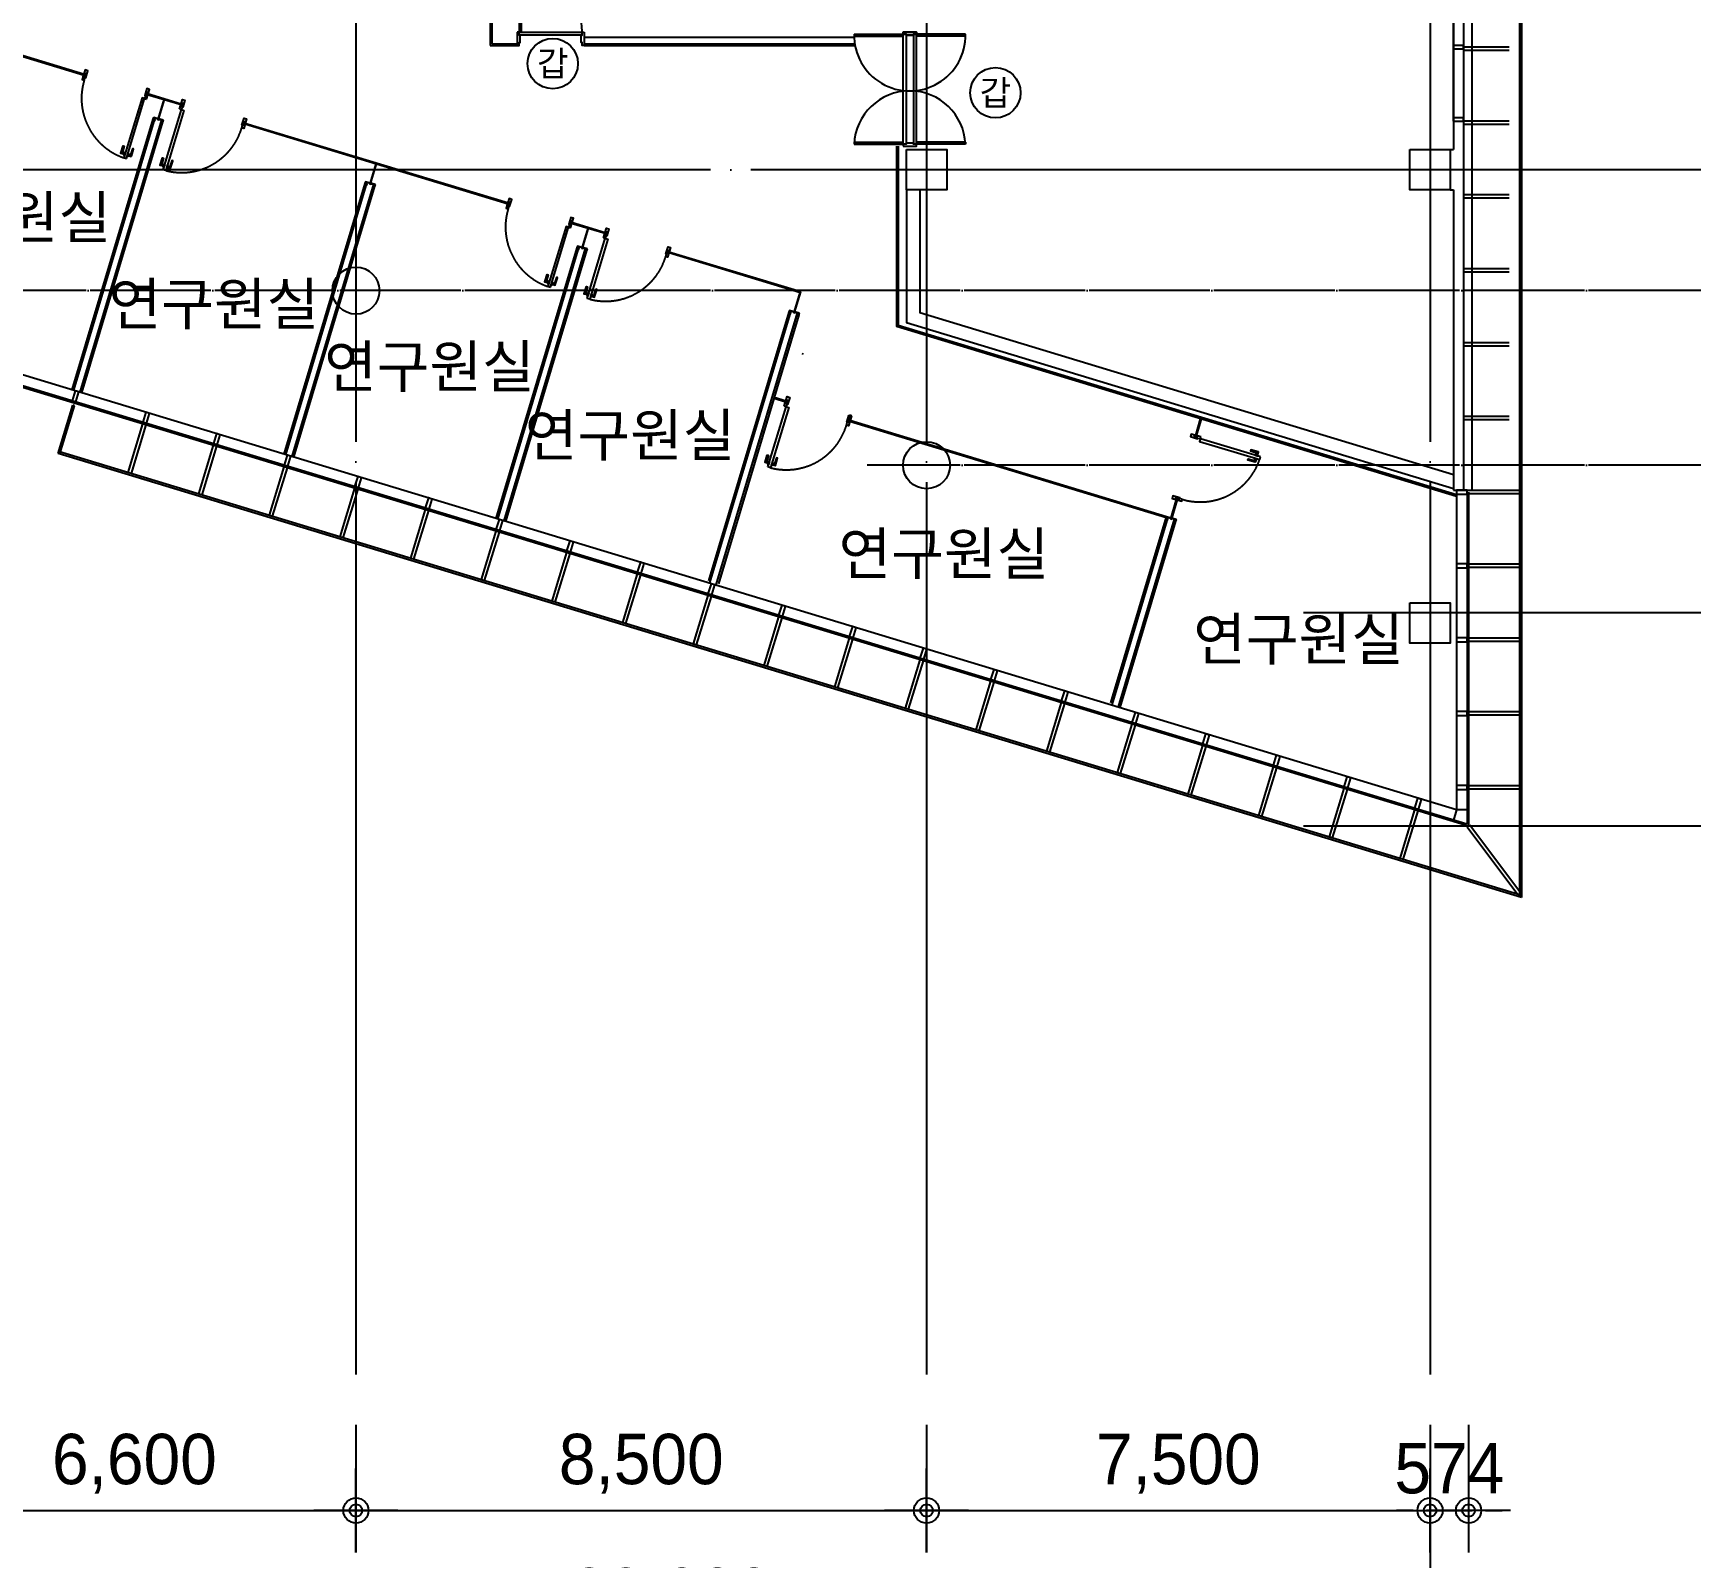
# Model space of a CAD drawing. Header units: metres. Extents: x 630750 to 860239, y 578133 to 726633.
# Drawn here: x 749696 to 774389, y 597237 to 619945 of the extents above; entities that cross this region are included whole.
import ezdxf
from ezdxf.enums import TextEntityAlignment as Align

# ---------------------------------------------------------------- set-up
doc = ezdxf.new("R2010")
doc.units = ezdxf.units.M
doc.header["$LTSCALE"] = 300
for name, pattern in [('CEN', [62, 60, -1, 0, -1]), ('DASHDOT', [25.4, 12.7, -6.35, 0, -6.35]), ('HID1', [0.375, 0.25, -0.125]), ('업무시설_xr-base$0$CONTINOUS', [0])]:
    doc.linetypes.add(name, pattern=pattern)
doc.layers.get('Defpoints').update_dxf_attribs({"color": 8})
for name, color, linetype in [('A-AL', 6, 'Continuous'), ('A-CEN-1', 1, 'Continuous'), ('A-CON', 2, 'Continuous'), ('A-DIM', 7, 'Continuous'), ('A-DOR', 4, 'Continuous'), ('A-ELE-9', 9, 'Continuous'), ('A-ELE9', 9, 'Continuous'), ('A-TXT', 3, 'Continuous'), ('A-WAL-BLK', 3, 'Continuous'), ('A-WAL-DW', 7, 'Continuous'), ('A-WIN-GLASS', 4, 'Continuous'), ('DIM', 7, 'Continuous'), ('DOR', 4, 'Continuous'), ('INT', 117, 'Continuous'), ('KUK-DOOR', 4, 'Continuous'), ('KUK-DOOR-FRAME', 4, 'Continuous'), ('KUK-WALL-DRYWALL', 4, 'Continuous'), ('KUK-WALL-FIN 1', 30, 'Continuous'), ('KUK-WINDOW', 4, 'Continuous'), ('블럭', 7, 'Continuous'), ('외장그레이팅', 4, 'Continuous'), ('프레임', 5, 'Continuous')]:
    doc.layers.add(name, color=color, linetype=linetype)
doc.styles.add('TEXT', font='')
doc.styles.add('TEXT(돋음)', font='')
doc.styles.add('돋움', font='')
doc.styles.get('TEXT').set_extended_font_data('DotumChe')
doc.styles.get('TEXT(돋음)').set_extended_font_data('Dotum')
doc.styles.get('돋움').set_extended_font_data('Dotum')
doc.dimstyles.new('DIM250', dxfattribs={"dimscale": 250, "dimtxt": 3, "dimasz": 1, "dimexe": 2, "dimexo": 3, "dimgap": 1, "dimtad": 1, "dimdec": 0, "dimzin": 0, "dimdsep": 46, "dimlunit": 6, "dimtxsty": 'TEXT(돋음)', "dimblk": 'Z_DOT', "dimcen": 2.5, "dimdle": 2, "dimclrd": 256, "dimclre": 256, "dimclrt": 3, "dimadec": 0, "dimazin": 0, "dimtfac": 1, "dimtdec": 0, "dimtix": 1, "dimtmove": 2, "dimatfit": 3, "dimldrblk": 'Z_DOT', "dimfxl": 1, "dimtolj": 1, "dimtzin": 0, "dimarcsym": 0})

# ---------------------------------------------------------------- blocks, each defined once
blk = doc.blocks.new('dor-1000x200conc')
at = {"layer": 'A-DOR'}
for p, q in [((30, 1140), (30, 200)), ((60, 1140), (30, 1140)), ((60, 1140), (60, 200)), ((30, 200), (60, 200))]:
    blk.add_line(p, q, dxfattribs=at)
for points in [[(0, 200), (0, 0), (30, 0), (30, 45), (45, 45), (45, 155), (30, 155), (30, 200)], [(1000, 200), (1000, 0), (970, 0), (970, 45), (955, 45), (955, 155), (970, 155), (970, 200)]]:
    blk.add_lwpolyline(points, close=True, dxfattribs=at)
blk.add_arc((30, 200), 940, 0, 88.1729, dxfattribs=at)
at = {"layer": 'DOR', "color": 9}
for points in [[(30, 200), (970, 200)], [(955, 155), (45, 155)]]:
    blk.add_lwpolyline(points, dxfattribs=at)
blk = doc.blocks.new('Z_DOT')
at = {"layer": 'DIM', "color": 7}
for p, q in [((0, -2.5), (0, 2.5)), ((-2.5, 0), (2.5, 0))]:
    blk.add_line(p, q, dxfattribs=at)
for radius in [0.75, 0.375]:
    blk.add_circle((0, 0), radius, dxfattribs=at)
blk = doc.blocks.new('*D44')
at = {"layer": 'A-DIM', "lineweight": -2, "transparency": 16777216}
for p, q in [((770504, 599220), (770504, 597442)), ((771078, 599220), (771078, 597442)), ((770254, 597942), (770004, 597942)), ((770504, 597942), (771078, 597942)), ((771328, 597942), (771578, 597942))]:
    blk.add_line(p, q, dxfattribs=at)
at = {"layer": 'Defpoints', "color": 0, "transparency": 16777216}
for p in [(770504, 599970), (771078, 599970), (771078, 597942)]:
    blk.add_point(p, dxfattribs=at)
at = {"layer": 'A-DIM', "lineweight": -2, "transparency": 16777216, "xscale": 250, "yscale": 250, "zscale": 250}
blk.add_blockref('Z_DOT', (770504, 597942), dxfattribs=at)
at = {"layer": 'A-DIM', "lineweight": -2, "transparency": 16777216, "xscale": 250, "yscale": 250, "zscale": 250, "rotation": 180}
blk.add_blockref('Z_DOT', (771078, 597942), dxfattribs=at)
at = {"layer": 'A-DIM', "color": 3, "transparency": 16777216, "insert": (770791, 598567), "char_height": 750, "attachment_point": 5, "style": 'TEXT(돋음)'}
blk.add_mtext('\\A1;574', dxfattribs=at)
blk = doc.blocks.new('*D45')
at = {"layer": 'A-DIM', "lineweight": -2, "transparency": 16777216}
for p, q in [((747904, 599220), (747904, 597442)), ((754504, 599220), (754504, 597442)), ((748154, 597942), (754254, 597942))]:
    blk.add_line(p, q, dxfattribs=at)
at = {"layer": 'Defpoints', "color": 0, "transparency": 16777216}
for p in [(747904, 599970), (754504, 599970), (754504, 597942)]:
    blk.add_point(p, dxfattribs=at)
at = {"layer": 'A-DIM', "lineweight": -2, "transparency": 16777216, "xscale": 250, "yscale": 250, "zscale": 250, "rotation": 180}
blk.add_blockref('Z_DOT', (747904, 597942), dxfattribs=at)
at = {"layer": 'A-DIM', "lineweight": -2, "transparency": 16777216, "xscale": 250, "yscale": 250, "zscale": 250}
blk.add_blockref('Z_DOT', (754504, 597942), dxfattribs=at)
at = {"layer": 'A-DIM', "color": 3, "transparency": 16777216, "insert": (751204, 598639), "char_height": 750, "attachment_point": 5, "style": 'TEXT(돋음)'}
blk.add_mtext('\\A1;6,600', dxfattribs=at)
blk = doc.blocks.new('*D46')
at = {"layer": 'A-DIM', "lineweight": -2, "transparency": 16777216}
for p, q in [((770504, 599220), (770504, 595442)), ((747904, 595889), (747904, 595442)), ((748154, 595942), (770254, 595942))]:
    blk.add_line(p, q, dxfattribs=at)
at = {"layer": 'Defpoints', "color": 0, "transparency": 16777216}
for p in [(770504, 599970), (747904, 596639), (770504, 595942)]:
    blk.add_point(p, dxfattribs=at)
at = {"layer": 'A-DIM', "lineweight": -2, "transparency": 16777216, "xscale": 250, "yscale": 250, "zscale": 250, "rotation": 180}
blk.add_blockref('Z_DOT', (747904, 595942), dxfattribs=at)
at = {"layer": 'A-DIM', "lineweight": -2, "transparency": 16777216, "xscale": 250, "yscale": 250, "zscale": 250}
blk.add_blockref('Z_DOT', (770504, 595942), dxfattribs=at)
at = {"layer": 'A-DIM', "color": 3, "transparency": 16777216, "insert": (759204, 596639), "char_height": 750, "attachment_point": 5, "style": 'TEXT(돋음)'}
blk.add_mtext('\\A1;22,600', dxfattribs=at)
blk = doc.blocks.new('*D47')
at = {"layer": 'A-DIM', "lineweight": -2, "transparency": 16777216}
for p, q in [((754504, 599220), (754504, 597442)), ((763004, 599220), (763004, 597442)), ((754754, 597942), (762754, 597942))]:
    blk.add_line(p, q, dxfattribs=at)
at = {"layer": 'Defpoints', "color": 0, "transparency": 16777216}
for p in [(754504, 599970), (763004, 599970), (763004, 597942)]:
    blk.add_point(p, dxfattribs=at)
at = {"layer": 'A-DIM', "lineweight": -2, "transparency": 16777216, "xscale": 250, "yscale": 250, "zscale": 250, "rotation": 180}
blk.add_blockref('Z_DOT', (754504, 597942), dxfattribs=at)
at = {"layer": 'A-DIM', "lineweight": -2, "transparency": 16777216, "xscale": 250, "yscale": 250, "zscale": 250}
blk.add_blockref('Z_DOT', (763004, 597942), dxfattribs=at)
at = {"layer": 'A-DIM', "color": 3, "transparency": 16777216, "insert": (758754, 598639), "char_height": 750, "attachment_point": 5, "style": 'TEXT(돋음)'}
blk.add_mtext('\\A1;8,500', dxfattribs=at)
blk = doc.blocks.new('*D48')
at = {"layer": 'A-DIM', "lineweight": -2, "transparency": 16777216}
for p, q in [((763004, 599220), (763004, 597442)), ((770504, 599220), (770504, 597442)), ((763254, 597942), (770254, 597942))]:
    blk.add_line(p, q, dxfattribs=at)
at = {"layer": 'Defpoints', "color": 0, "transparency": 16777216}
for p in [(763004, 599970), (770504, 599970), (770504, 597942)]:
    blk.add_point(p, dxfattribs=at)
at = {"layer": 'A-DIM', "lineweight": -2, "transparency": 16777216, "xscale": 250, "yscale": 250, "zscale": 250, "rotation": 180}
blk.add_blockref('Z_DOT', (763004, 597942), dxfattribs=at)
at = {"layer": 'A-DIM', "lineweight": -2, "transparency": 16777216, "xscale": 250, "yscale": 250, "zscale": 250}
blk.add_blockref('Z_DOT', (770504, 597942), dxfattribs=at)
at = {"layer": 'A-DIM', "color": 3, "transparency": 16777216, "insert": (766754, 598639), "char_height": 750, "attachment_point": 5, "style": 'TEXT(돋음)'}
blk.add_mtext('\\A1;7,500', dxfattribs=at)
blk = doc.blocks.new('door_1700')
at = {"layer": 'A-DOR'}
for p, q in [((1602975, 41797), (1603704, 41797)), ((1602975, 41767), (1603704, 41767)), ((1603704, 41767), (1603704, 41797)), ((1603904, 41767), (1603904, 41797)), ((1603904, 41767), (1603904, 41797)), ((1603904, 41767), (1603904, 41797)), ((1604634, 41797), (1603904, 41797)), ((1604634, 41767), (1603904, 41767)), ((1604634, 41767), (1604634, 41797)), ((1602975, 40187), (1603704, 40187)), ((1602975, 40187), (1602975, 40157)), ((1602975, 40157), (1603704, 40157)), ((1603704, 40157), (1603704, 40187)), ((1603904, 40157), (1603904, 40187)), ((1604634, 40187), (1603904, 40187)), ((1604634, 40157), (1603904, 40157)), ((1604634, 40187), (1604634, 40157))]:
    blk.add_line(p, q, dxfattribs=at)
for points in [[(1603904, 41827), (1603704, 41827), (1603704, 41797), (1603749, 41797), (1603749, 41782), (1603859, 41782), (1603859, 41797), (1603904, 41797)], [(1603904, 41827), (1603704, 41827), (1603704, 41797), (1603749, 41797), (1603749, 41782), (1603859, 41782), (1603859, 41797), (1603904, 41797)], [(1603704, 41827), (1603904, 41827), (1603904, 41797), (1603859, 41797), (1603859, 41782), (1603749, 41782), (1603749, 41797), (1603704, 41797)], [(1603704, 40127), (1603904, 40127), (1603904, 40157), (1603859, 40157), (1603859, 40172), (1603749, 40172), (1603749, 40157), (1603704, 40157)]]:
    blk.add_lwpolyline(points, close=True, dxfattribs=at)
for centre, start, end in [((1603804, 41782), 178.9643, 1.0357), ((1603804, 40122), 2.4174, 177.5826)]:
    blk.add_arc(centre, 830, start, end, dxfattribs=at)
at = {"layer": 'A-ELE9'}
for p, q in [((1603749, 41797), (1603749, 40157)), ((1603859, 41797), (1603859, 40157))]:
    blk.add_line(p, q, dxfattribs=at)

msp = doc.modelspace()

# ---------------------------------------------------------------- linework, layer by layer
at = {"layer": 'A-AL', "ltscale": 3}
for p in [(771124.4, 669180.2, 0), (771004.4, 613140.2, 0)]:
    msp.add_line(p, (771124.4, 613140.2, 0), dxfattribs=at)
at = {"layer": 'A-CEN-1', "linetype": 'CEN'}
for p, q in [((754504.4, 706258.8, 0), (754504.4, 599969.6, 0)), ((763004.4, 706258.8, 0), (763004.4, 599969.6, 0)), ((770504.4, 706258.8, 0), (770504.4, 599969.6, 0)), ((796986.4, 617910.2, 0), (744904.4, 617910.2, 0)), ((796986.4, 611310.2, 0), (768618.7, 611310.2, 0)), ((796986.3, 608132.5, 0), (768618.7, 608132.5, 0))]:
    msp.add_line(p, q, dxfattribs=at)
at = {"layer": 'A-CEN-1', "linetype": 'CEN', "ltscale": 0.1}
for p, q in [((796986.3, 616110.2, 0), (744904.4, 616110.2, 0)), ((796986.3, 613510.2, 0), (762119.6, 613510.2, 0))]:
    msp.add_line(p, q, dxfattribs=at)
at = {"layer": 'A-CON', "elevation": 0}
for points in [[(762704.4, 618210.2), (763304.4, 618210.2), (763304.4, 617610.2), (762704.4, 617610.2)], [(770204.4, 618210.2), (770804.4, 618210.2), (770804.4, 617610.2), (770204.4, 617610.2)], [(770204.4, 611460.2), (770804.4, 611460.2), (770804.4, 610860.2), (770204.4, 610860.2)]]:
    msp.add_lwpolyline(points, close=True, dxfattribs=at)
at = {"layer": 'A-CON'}
for centre in [(754504.4, 616110.2, 0), (763004.4, 613510.2, 0)]:
    msp.add_circle(centre, 350, dxfattribs=at)
at = {"layer": 'A-ELE-9'}
for p, q in [((762654.4, 618290.2, 0), (762654.4, 619930.2, 0)), ((762854.4, 618290.2, 0), (762854.4, 619930.2, 0))]:
    msp.add_line(p, q, dxfattribs=at)
at = {"layer": 'A-WAL-BLK'}
for p, q in [((762704.4, 617610.2, 0), (762704.4, 615632.9, 0)), ((762904.4, 617610.2, 0), (762904.4, 615781.3, 0)), ((770854.4, 613159.9, 0), (762704.4, 615632.9, 0)), ((770854.4, 613368.9, 0), (762904.4, 615781.3, 0))]:
    msp.add_line(p, q, dxfattribs=at)
at = {"layer": 'A-WAL-DW'}
for p, q in [((771004.4, 669180.2, 0), (771004.4, 613140.2, 0)), ((770854.4, 626010.2, 0), (770854.4, 618210.2, 0)), ((770804.4, 618210.2, 0), (770854.4, 618210.2, 0)), ((770804.4, 617610.2, 0), (770854.4, 617610.2, 0)), ((770854.4, 617610.2, 0), (770854.4, 613140.2, 0)), ((770854.4, 613140.2, 0), (771034.4, 613140.2, 0))]:
    msp.add_line(p, q, dxfattribs=at)
at = {"layer": 'A-WIN-GLASS'}
for p, q in [((770854.4, 618635.2, 0), (770854.4, 624110.2, 0)), ((771004.4, 624110.2, 0), (771004.4, 618685.2, 0)), ((771078.4, 608132.5, 0), (748454.4, 614997.6, 0)), ((771053.8, 608165.1, 0), (748461.4, 615020.6, 0)), ((771054.4, 613110.2, 0), (771054.4, 608165.1, 0)), ((771078.4, 613110.2, 0), (771078.4, 608132.5, 0)), ((770898.4, 608375.3, 0), (770853.1, 608226, 0)), ((771054.4, 608375.3, 0), (770898.4, 608375.3, 0))]:
    msp.add_line(p, q, dxfattribs=at)
at = {"layer": 'A-WIN-GLASS', "color": 9}
for p, q in [((770898.4, 608375.3, 0), (748274.4, 615240.3, 0)), ((770898.4, 613140.2, 0), (770898.4, 608375.3, 0))]:
    msp.add_line(p, q, dxfattribs=at)
at = {"layer": 'A-WIN-GLASS', "elevation": 0}
for points in [[(771004.4, 619760.2), (770854.4, 619760.2), (770854.4, 619710.2), (771004.4, 619710.2)], [(771004.4, 618685.2), (770854.4, 618685.2), (770854.4, 618635.2), (771004.4, 618635.2)], [(750377.2, 614602.2), (750319.8, 614619.7), (750274.5, 614470.4), (750331.9, 614453)], [(751429.8, 614282.8), (751372.4, 614300.3), (751327.1, 614151), (751384.5, 614133.6)], [(752482.4, 613963.4), (752425, 613980.9), (752379.7, 613831.6), (752437.1, 613814.2)], [(753535, 613644), (753477.6, 613661.4), (753432.3, 613512.2), (753489.7, 613494.8)], [(754587.7, 613324.6), (754530.2, 613342), (754484.9, 613192.8), (754542.4, 613175.3)], [(770898.4, 613140.2), (770898.4, 613080.2), (771054.4, 613080.2), (771054.4, 613140.2)], [(755640.3, 613005.2), (755582.8, 613022.6), (755537.5, 612873.4), (755595, 612855.9)], [(756692.9, 612685.8), (756635.4, 612703.2), (756590.2, 612554), (756647.6, 612536.5)], [(757745.5, 612366.4), (757688.1, 612383.8), (757642.8, 612234.6), (757700.2, 612217.1)], [(758798.1, 612047), (758740.7, 612064.4), (758695.4, 611915.2), (758752.8, 611897.7)], [(770898.4, 612040.2), (770898.4, 611980.2), (771054.4, 611980.2), (771054.4, 612040.2)], [(759850.7, 611727.6), (759793.3, 611745), (759748, 611595.7), (759805.4, 611578.3)], [(760903.3, 611408.2), (760845.9, 611425.6), (760800.6, 611276.3), (760858, 611258.9)], [(761955.9, 611088.8), (761898.5, 611106.2), (761853.2, 610956.9), (761910.6, 610939.5)], [(770898.4, 610940.2), (770898.4, 610880.2), (771054.4, 610880.2), (771054.4, 610940.2)], [(763008.5, 610769.4), (762951.1, 610786.8), (762905.8, 610637.5), (762963.2, 610620.1)], [(764061.1, 610450), (764003.7, 610467.4), (763958.4, 610318.1), (764015.8, 610300.7)], [(765113.7, 610130.6), (765056.3, 610148), (765011, 609998.7), (765068.4, 609981.3)], [(766166.3, 609811.2), (766108.9, 609828.6), (766063.6, 609679.3), (766121, 609661.9)], [(770898.4, 609840.2), (770898.4, 609780.2), (771054.4, 609780.2), (771054.4, 609840.2)], [(767218.9, 609491.8), (767161.5, 609509.2), (767116.2, 609359.9), (767173.6, 609342.5)], [(768271.5, 609172.4), (768214.1, 609189.8), (768168.8, 609040.5), (768226.2, 609023.1)], [(769324.1, 608853), (769266.7, 608870.4), (769221.4, 608721.1), (769278.8, 608703.7)], [(770898.4, 608740.2), (770898.4, 608680.2), (771054.4, 608680.2), (771054.4, 608740.2)], [(770376.7, 608533.5), (770319.3, 608551), (770274, 608401.7), (770331.5, 608384.3)]]:
    msp.add_lwpolyline(points, close=True, dxfattribs=at)
at = {"layer": 'INT'}
msp.add_line((757989.5, 616133.6, 0), (758008.7, 616127.8, 0), dxfattribs=at)
at = {"layer": 'INT', "linetype": 'HID1', "ltscale": 3}
for p, q in [((761147.4, 615175.3, 0), (761166.5, 615169.5, 0)), ((760912.3, 614483.6), (760931.4, 614477.8)), ((767117.3, 614212.7, 0), (768017.7, 613943.4, 0))]:
    msp.add_line(p, q, dxfattribs=at)
at = {"layer": 'INT', "linetype": 'HID1', "ltscale": 3, "elevation": 0}
msp.add_lwpolyline([(761827.5, 614157.8), (761856.2, 614149.1), (761885.3, 614244.8), (761856.5, 614253.5), (761827.5, 614157.8)], dxfattribs=at)
at = {"layer": 'KUK-DOOR'}
for points in [[(751084.3, 618077.3), (751355.8, 618972.1), (751317.5, 618983.7), (751046, 618089)], [(751631.8, 617911.2), (751903.3, 618805.9), (751941.6, 618794.3), (751670.1, 617899.6)], [(757399.9, 616160.9), (757671.3, 617055.7), (757633.1, 617067.3), (757361.6, 616172.5)], [(757947.4, 615994.8), (758218.9, 616889.5), (758257.2, 616877.9), (757985.7, 615983.2)], [(760640.5, 613484.5), (760912, 614379.2), (760950.3, 614367.6), (760678.8, 613472.9)]]:
    msp.add_lwpolyline(points, close=True, dxfattribs=at)
at = {"layer": 'KUK-DOOR', "color": 251, "elevation": -9848.1}
for points in [[(751056.9, 618124.8), (751047.4, 618127.7), (751051, 618139.7), (751005.1, 618153.6, -0.4660446), (751003.2, 618157.9), (751035.7, 618265, -0.4142136), (751038.2, 618266.4), (751051.6, 618262.3, -0.4142136), (751053, 618259.8), (751028, 618170.7, 0.4270096), (751030.3, 618166.9), (751056.8, 618158.8), (751060.4, 618170.8), (751070, 618167.9), (751056.9, 618124.8), (751047.4, 618127.7), (751056.8, 618158.8)], [(751095.2, 618113.2), (751104.8, 618110.3), (751108.4, 618122.3), (751154.3, 618108.4, 0.4660446), (751158.2, 618110.9), (751190.7, 618218, 0.4142136), (751189.4, 618220.5), (751176, 618224.6, 0.4142136), (751173.5, 618223.2), (751144.7, 618135.3, -0.4270096), (751140.7, 618133.4), (751114.2, 618141.4), (751117.8, 618153.4), (751108.3, 618156.3), (751095.2, 618113.2), (751104.8, 618110.3), (751114.2, 618141.4)], [(751642.7, 617947.1), (751633.1, 617950), (751636.8, 617962), (751590.8, 617975.9, -0.4660446), (751589, 617980.2), (751621.5, 618087.3, -0.4142136), (751624, 618088.6), (751637.4, 618084.6, -0.4142136), (751638.8, 618082.1), (751613.8, 617993, 0.4270096), (751616, 617989.2), (751642.6, 617981.1), (751646.2, 617993.1), (751655.8, 617990.2), (751642.7, 617947.1), (751633.1, 617950), (751642.6, 617981.1)], [(751681, 617935.5), (751690.6, 617932.6), (751694.2, 617944.6), (751740.1, 617930.6, 0.4660446), (751744, 617933.2), (751776.5, 618040.3, 0.4142136), (751775.2, 618042.8), (751761.8, 618046.8, 0.4142136), (751759.3, 618045.5), (751730.5, 617957.6, -0.4270096), (751726.5, 617955.6), (751700, 617963.7), (751703.6, 617975.7), (751694.1, 617978.6), (751681, 617935.5), (751690.6, 617932.6), (751700, 617963.7)], [(757372.5, 616208.4), (757363, 616211.3), (757366.6, 616223.3), (757320.6, 616237.2, -0.4660446), (757318.8, 616241.5), (757351.3, 616348.6, -0.4142136), (757353.8, 616350), (757367.2, 616345.9, -0.4142136), (757368.6, 616343.4), (757343.6, 616254.3, 0.4270096), (757345.9, 616250.5), (757372.4, 616242.4), (757376, 616254.4), (757385.6, 616251.5), (757372.5, 616208.4), (757363, 616211.3), (757372.4, 616242.4)], [(757410.8, 616196.8), (757420.4, 616193.9), (757424, 616205.9), (757469.9, 616191.9, 0.4660446), (757473.8, 616194.5), (757506.3, 616301.6, 0.4142136), (757505, 616304.1), (757491.6, 616308.2, 0.4142136), (757489.1, 616306.8), (757460.3, 616218.9, -0.4270096), (757456.3, 616217), (757429.8, 616225), (757433.4, 616237), (757423.9, 616239.9), (757410.8, 616196.8), (757420.4, 616193.9), (757429.8, 616225)], [(757958.3, 616030.7), (757948.7, 616033.6), (757952.4, 616045.6), (757906.4, 616059.5, -0.4660446), (757904.6, 616063.8), (757937.1, 616170.9, -0.4142136), (757939.6, 616172.2), (757953, 616168.2, -0.4142136), (757954.4, 616165.7), (757929.4, 616076.6, 0.4270096), (757931.6, 616072.8), (757958.2, 616064.7), (757961.8, 616076.7), (757971.4, 616073.8), (757958.3, 616030.7), (757948.7, 616033.6), (757958.2, 616064.7)], [(757996.6, 616019.1), (758006.1, 616016.2), (758009.8, 616028.1), (758055.7, 616014.2, 0.4660446), (758059.6, 616016.7), (758092.1, 616123.9, 0.4142136), (758090.8, 616126.3), (758077.3, 616130.4, 0.4142136), (758074.9, 616129.1), (758046.1, 616041.1, -0.4270096), (758042.1, 616039.2), (758015.6, 616047.3), (758019.2, 616059.2), (758009.6, 616062.1), (757996.6, 616019.1), (758006.1, 616016.2), (758015.6, 616047.3)], [(760651.4, 613520.4), (760641.8, 613523.3), (760645.4, 613535.2), (760599.5, 613549.2, -0.4660446), (760597.7, 613553.4), (760630.2, 613660.6, -0.4142136), (760632.7, 613661.9), (760646.1, 613657.8, -0.4142136), (760647.4, 613655.3), (760622.4, 613566.2, 0.4270096), (760624.7, 613562.4), (760651.2, 613554.4), (760654.9, 613566.3), (760664.4, 613563.4), (760651.4, 613520.4), (760641.8, 613523.3), (760651.2, 613554.4)], [(767942, 613645.7), (767944.8, 613655.3), (767932.9, 613658.9), (767946.6, 613704.9, 0.4660446), (767944, 613708.8), (767836.8, 613740.8, 0.4142136), (767834.3, 613739.5), (767830.3, 613726, 0.4142136), (767831.6, 613723.5), (767919.7, 613695.2, -0.4270096), (767921.6, 613691.2), (767913.7, 613664.6), (767901.7, 613668.2), (767898.9, 613658.6), (767942, 613645.7), (767944.8, 613655.3), (767913.7, 613664.6)], [(760689.6, 613508.7), (760699.2, 613505.8), (760702.8, 613517.8), (760748.8, 613503.9, 0.4660446), (760752.7, 613506.4), (760785.2, 613613.5, 0.4142136), (760783.9, 613616), (760770.4, 613620.1, 0.4142136), (760767.9, 613618.8), (760739.2, 613530.8, -0.4270096), (760735.2, 613528.9), (760708.7, 613536.9), (760712.3, 613548.9), (760702.7, 613551.8), (760689.6, 613508.7), (760699.2, 613505.8), (760708.7, 613536.9)], [(767930.5, 613607.4), (767927.7, 613597.8), (767915.7, 613601.4), (767901.9, 613555.4, -0.4660446), (767897.6, 613553.6), (767790.4, 613585.6, -0.4142136), (767789.1, 613588.1), (767793.1, 613601.6, -0.4142136), (767795.6, 613602.9), (767884.8, 613578.3, 0.4270096), (767888.6, 613580.6), (767896.5, 613607.1), (767884.5, 613610.7), (767887.4, 613620.3), (767930.5, 613607.4), (767927.7, 613597.8), (767896.5, 613607.1)]]:
    msp.add_lwpolyline(points, format="xyb", dxfattribs=at)
at = {"layer": 'KUK-DOOR', "elevation": 0}
msp.add_lwpolyline([(767977.9, 613635), (767082.1, 613902.8), (767070.6, 613864.5), (767966.4, 613596.7)], close=True, dxfattribs=at)
at = {"layer": 'KUK-DOOR', "color": 1, "linetype": 'DASHDOT'}
for centre, start, end in [((751351.2, 618973.1), 163.10161, 250.96043), ((751907.7, 618804.2), 255.2833, 343.14212), ((757666.8, 617056.7), 163.10157, 250.96039), ((758223.3, 616887.8), 255.2833, 343.14212), ((760916.4, 614377.5), 255.2833, 343.14212), ((767081.1, 613898.2, 0), 253.33472, 341.19354)]:
    msp.add_arc(centre, 935.3, start, end, dxfattribs=at)
at = {"layer": 'KUK-DOOR-FRAME'}
for points in [[(750456.2, 619245), (750468.4, 619285.2), (750478, 619282.3), (750509.4, 619385.6), (750471.1, 619397.2), (750427.5, 619253.7), (750456.2, 619245)], [(751384.5, 618963.4), (751428, 619106.9), (751389.7, 619118.5), (751358.4, 619015.2), (751367.9, 619012.3), (751355.8, 618972.1), (751384.5, 618963.4)], [(751874.6, 618814.7), (751918.2, 618958.2), (751956.4, 618946.6), (751925.1, 618843.2), (751915.5, 618846.1), (751903.3, 618805.9), (751874.6, 618814.7)], [(752802.8, 618533), (752815, 618573.2), (752805.4, 618576.1), (752836.8, 618679.4), (752875.1, 618667.8), (752831.5, 618524.3), (752802.8, 618533)], [(756771.8, 617328.5), (756784, 617368.7), (756793.6, 617365.8), (756824.9, 617469.2), (756786.7, 617480.8), (756743.1, 617337.3), (756771.8, 617328.5)], [(757700.1, 617047), (757743.6, 617190.5), (757705.3, 617202.1), (757674, 617098.8), (757683.5, 617095.9), (757671.3, 617055.7), (757700.1, 617047)], [(758190.2, 616898.2), (758233.8, 617041.8), (758272, 617030.2), (758240.7, 616926.8), (758231.1, 616929.7), (758218.9, 616889.5), (758190.2, 616898.2)], [(759118.4, 616616.6), (759130.6, 616656.8), (759121, 616659.7), (759152.4, 616763), (759190.7, 616751.4), (759147.1, 616607.9), (759118.4, 616616.6)], [(760883.3, 614387.9), (760926.8, 614531.4), (760965.1, 614519.8), (760933.7, 614416.5), (760924.2, 614419.4), (760912, 614379.2), (760883.3, 614387.9)], [(761811.5, 614106.2), (761823.7, 614146.4), (761814.1, 614149.3), (761845.5, 614252.7), (761883.7, 614241.1), (761840.2, 614097.5), (761811.5, 614106.2)]]:
    msp.add_lwpolyline(points, dxfattribs=at)
at = {"layer": 'KUK-DOOR-FRAME', "elevation": 0}
for points in [[(767090.7, 613931.5), (766946.9, 613974.5), (766935.5, 613936.2), (767039, 613905.2), (767041.8, 613914.8), (767082.1, 613902.8), (767090.7, 613931.5)], [(766812.8, 613002.2), (766772.6, 613014.2), (766775.5, 613023.8), (766672, 613054.7), (766660.5, 613016.4), (766804.3, 612973.4), (766812.8, 613002.2)]]:
    msp.add_lwpolyline(points, dxfattribs=at)
at = {"layer": 'KUK-WALL-DRYWALL'}
for p, q in [((756529.4, 620635.2), (756529.4, 619785.2)), ((757904.4, 619885.2, 0), (761925.1, 619885.2, 0)), ((757904.4, 619885.2, 0), (761825.1, 619885.2, 0)), ((756529.4, 619785.2), (756904.4, 619785.2, 0)), ((757904.4, 619785.2, 0), (761934.8, 619785.2, 0)), ((750301.3, 614625.5), (751514.4, 618681.8)), ((750397, 614596.4), (751610.2, 618653.2)), ((762579.4, 618260.2), (762579.4, 615592.5)), ((753459.1, 613667.3), (754672.2, 617723.6)), ((753554.8, 613638.2), (754768, 617694.9)), ((756616.9, 612709.1), (757830, 616765.4)), ((756712.6, 612680), (757925.8, 616736.7)), ((759776, 611757), (760987.3, 615807.3)), ((759871.8, 611728.3), (761083.1, 615778.6)), ((770898.4, 613068.2), (762579.4, 615592.5)), ((765766.3, 609939.4, 0), (766602.7, 612736.2, 0)), ((765862.1, 609910.8, 0), (766698.5, 612707.6, 0))]:
    msp.add_line(p, q, dxfattribs=at)
at = {"layer": 'KUK-WALL-FIN 1'}
for p, q in [((756504.4, 620610.2), (756504.4, 619760.2)), ((756504.4, 619760.2), (756904.4, 619760.2, 0)), ((757904.4, 619760.2, 0), (761939.1, 619760.2, 0)), ((757904.4, 619760.2, 0), (761839.1, 619760.2, 0)), ((750277.3, 614632.6), (751483.7, 618666.5)), ((750420.9, 614589.3), (751627.4, 618623.6)), ((762554.4, 618260.2), (762554.4, 615574)), ((753435.1, 613674.4), (754641.5, 617708.3)), ((753578.7, 613631.1), (754785.2, 617665.4)), ((756592.9, 612716.2), (757799.3, 616750.1)), ((756736.5, 612672.9), (757943, 616707.2)), ((759758.7, 611786.5), (760956.6, 615792)), ((761100.3, 615749.1), (759903, 611743.4)), ((770898.4, 613042), (762554.4, 615574)), ((765749, 609969, 0), (766578.8, 612743.4, 0)), ((765885.6, 609902.1, 0), (766715.3, 612676.5, 0))]:
    msp.add_line(p, q, dxfattribs=at)
at = {"layer": 'KUK-WALL-FIN 1', "color": 8}
for p, q in [((749181.1, 619706.1, 2119.8), (750457.7, 619318.8, 3419.7)), ((749182.2, 619714.1, 903.8), (750460, 619326.4, 3421.4)), ((750452.1, 619317.3), (750456.1, 619330.7)), ((751395.5, 619034.3, 1192.4), (751900, 618881.2, 3419.7)), ((751397.9, 619041.9, -888.5), (751902.3, 618888.9, 3421.4)), ((751399.4, 619029.9), (751403.5, 619043.3)), ((751899.2, 618878.3), (751903.2, 618891.7)), ((752846.5, 618590.8), (752850.6, 618604.2)), ((752847.4, 618593.7, 1192.4), (756773.4, 617402.5, 3419.7)), ((752849.7, 618601.3, -888.5), (756775.7, 617410.2, 3421.4)), ((756767.6, 617400.9), (756771.7, 617414.3)), ((757711.1, 617117.9, 1192.4), (758215.6, 616964.8, 3419.7)), ((757713.4, 617125.5, -888.5), (758217.9, 616972.4, 3421.4)), ((758214.7, 616961.9), (758218.8, 616975.3)), ((759162.1, 616674.4), (759166.1, 616687.8)), ((759162.9, 616677.2, 1192.4), (761126.6, 616081.5, 3171)), ((759165.3, 616684.9, -888.5), (761128.9, 616089.1, 2940.1)), ((760729.6, 614508.8, 2629), (760908.7, 614454.4, 3419.7)), ((760731.9, 614516.4, 1891.1), (760911, 614462.1, 3421.4)), ((760907.8, 614451.6), (760911.9, 614465)), ((761855.1, 614164), (761859.2, 614177.4)), ((761856, 614166.9, 1192.4), (766576.2, 612734.8, 5948.5)), ((761858.3, 614174.6, -888.5), (766578.5, 612742.4, 8314.4)), ((767087.9, 614198.3, 1297.4), (767013.5, 613949.4, 3421.4)), ((767095.6, 614196, 2322.2), (767021.1, 613947.1, 3419.7)), ((767024, 613946.2, 0), (767010.6, 613950.2, 0)), ((766730, 613000.8, -888.5), (766643.6, 612711.9, -325.9)), ((766737.7, 612998.5, 934.6), (766651.3, 612709.6, 1225.3))]:
    msp.add_line(p, q, dxfattribs=at)
at = {"layer": 'KUK-WALL-FIN 1', "color": 4}
for points in [[(749180.9, 619705.1), (750456.5, 619318.1), (750457.7, 619318.8), (750460, 619326.4), (750459.4, 619327.7), (749182.4, 619715.1)], [(751396.2, 619033), (751898.8, 618880.5), (751900, 618881.2), (751902.3, 618888.9), (751901.7, 618890.1), (751399.1, 619042.6), (751397.9, 619041.9), (751395.5, 619034.3), (751396.2, 619033)], [(752848, 618592.4), (756772.1, 617401.9), (756773.4, 617402.5), (756775.7, 617410.2), (756775, 617411.4), (752850.9, 618602), (752849.7, 618601.3), (752847.4, 618593.7), (752848, 618592.4)], [(757711.8, 617116.6), (758214.4, 616964.1), (758215.6, 616964.8), (758217.9, 616972.4), (758217.3, 616973.7), (757714.7, 617126.2), (757713.4, 617125.5), (757711.1, 617117.9), (757711.8, 617116.6)], [(761129.2, 616090.1), (759166.5, 616685.6), (759165.3, 616684.9), (759162.9, 616677.2), (759163.6, 616676)], [(759163.6, 616676), (761126.4, 616080.5)], [(760729.3, 614507.8), (760907.4, 614453.8), (760908.7, 614454.4), (760911, 614462.1), (760910.3, 614463.3), (760732.2, 614517.4)], [(766578.8, 612743.4), (761859.6, 614175.2), (761858.3, 614174.6), (761856, 614166.9), (761856.7, 614165.7)], [(761856.7, 614165.7), (766575.9, 612733.8)]]:
    msp.add_lwpolyline(points, dxfattribs=at)
for points in [[(750456.6, 619349.4), (750475.7, 619343.6), (750461.2, 619295.7), (750442, 619301.5), (750447.3, 619318.7), (750456.8, 619315.8), (750460.9, 619329.2), (750451.3, 619332.1)], [(751413.5, 619059.1), (751394.4, 619064.9), (751379.9, 619017.1), (751399, 619011.3), (751404.2, 619028.5), (751394.7, 619031.4), (751398.7, 619044.8), (751408.3, 619041.9)], [(751903.7, 618910.4), (751922.8, 618904.6), (751908.3, 618856.8), (751889.1, 618862.6), (751894.4, 618879.8), (751903.9, 618876.9), (751908, 618890.3), (751898.4, 618893.2)], [(752860.6, 618620), (752841.4, 618625.8), (752826.9, 618577.9), (752846, 618572.1), (752851.3, 618589.4), (752841.7, 618592.3), (752845.8, 618605.7), (752855.3, 618602.8)], [(756772.2, 617433), (756791.3, 617427.1), (756776.8, 617379.3), (756757.6, 617385.1), (756762.9, 617402.3), (756772.4, 617399.4), (756776.5, 617412.8), (756766.9, 617415.7)], [(757729.1, 617142.7), (757710, 617148.5), (757695.5, 617100.7), (757714.6, 617094.9), (757719.8, 617112.1), (757710.3, 617115), (757714.3, 617128.4), (757723.9, 617125.5)], [(758219.2, 616994), (758238.4, 616988.2), (758223.9, 616940.3), (758204.7, 616946.1), (758210, 616963.4), (758219.5, 616960.5), (758223.6, 616973.9), (758214, 616976.8)], [(759176.2, 616703.6), (759157, 616709.4), (759142.5, 616661.5), (759161.6, 616655.7), (759166.9, 616672.9), (759157.3, 616675.8), (759161.4, 616689.2), (759170.9, 616686.3)], [(760912.3, 614483.6), (760931.4, 614477.8), (760916.9, 614430), (760897.8, 614435.8), (760903, 614453), (760912.6, 614450.1), (760916.7, 614463.5), (760907.1, 614466.4)], [(761869.2, 614193.2), (761850.1, 614199), (761835.6, 614151.2), (761854.7, 614145.4), (761859.9, 614162.6), (761850.4, 614165.5), (761854.4, 614178.9), (761864, 614176)]]:
    msp.add_lwpolyline(points, close=True, dxfattribs=at)
at = {"layer": 'KUK-WALL-FIN 1', "color": 8}
for points in [[(750457.6, 619347.4), (750473.7, 619342.5), (750460.1, 619297.7), (750444, 619302.6), (750448.3, 619316.7), (750457.9, 619313.8), (750462.9, 619330.3), (750453.3, 619333.2)], [(751411.5, 619058), (751395.5, 619062.9), (751381.9, 619018.1), (751397.9, 619013.3), (751402.2, 619027.4), (751392.7, 619030.3), (751397.7, 619046.8), (751407.2, 619043.9)], [(751904.7, 618908.4), (751920.8, 618903.5), (751907.2, 618858.7), (751891.1, 618863.6), (751895.4, 618877.8), (751905, 618874.9), (751910, 618891.3), (751900.4, 618894.2)], [(752858.6, 618618.9), (752842.5, 618623.8), (752828.9, 618579), (752845, 618574.1), (752849.3, 618588.3), (752839.7, 618591.2), (752844.7, 618607.7), (752854.3, 618604.7)], [(756773.2, 617431), (756789.3, 617426.1), (756775.7, 617381.3), (756759.6, 617386.2), (756763.9, 617400.3), (756773.5, 617397.4), (756778.5, 617413.9), (756768.9, 617416.8)], [(757727.1, 617141.6), (757711, 617146.5), (757697.4, 617101.7), (757713.5, 617096.9), (757717.8, 617111), (757708.3, 617113.9), (757713.3, 617130.4), (757722.8, 617127.5)], [(758220.3, 616992), (758236.4, 616987.1), (758222.8, 616942.3), (758206.7, 616947.2), (758211, 616961.4), (758220.6, 616958.5), (758225.6, 616974.9), (758216, 616977.8)], [(759174.2, 616702.5), (759158.1, 616707.4), (759144.5, 616662.6), (759160.6, 616657.7), (759164.9, 616671.9), (759155.3, 616674.8), (759160.3, 616691.2), (759169.9, 616688.3)], [(760913.4, 614481.7), (760929.5, 614476.8), (760915.9, 614432), (760899.8, 614436.9), (760904.1, 614451), (760913.7, 614448.1), (760918.7, 614464.6), (760909.1, 614467.5)], [(761867.2, 614192.2), (761851.1, 614197), (761837.6, 614152.2), (761853.6, 614147.4), (761857.9, 614161.5), (761848.4, 614164.4), (761853.4, 614180.9), (761862.9, 614178)]]:
    msp.add_lwpolyline(points, close=True, dxfattribs=at)
at = {"layer": 'KUK-WALL-FIN 1', "color": 3, "linetype": '업무시설_xr-base$0$CONTINOUS'}
for points in [[(751634.6, 618647.5), (751567.5, 618667.6), (751564.7, 618658), (751555.1, 618660.9), (751558, 618670.4), (751490.9, 618690.5), (751483.7, 618666.5), (751506.1, 618659.8), (751499, 618635.9), (751500.5, 618635.4), (751508.1, 618660.9), (751485.7, 618667.6), (751492, 618688.5), (751556, 618669.4), (751553.1, 618659.8), (751565.7, 618656), (751568.6, 618665.6), (751632.6, 618646.4), (751626.4, 618625.6), (751603.9, 618632.3), (751596.3, 618606.8), (751597.9, 618606.3), (751605, 618630.3), (751627.4, 618623.6), (751634.6, 618647.5)], [(754792.4, 617689.3), (754725.3, 617709.4), (754722.5, 617699.8), (754712.9, 617702.6), (754715.8, 617712.2), (754648.7, 617732.3), (754641.5, 617708.3), (754664, 617701.6), (754656.8, 617677.7), (754658.3, 617677.2), (754665.9, 617702.7), (754643.5, 617709.4), (754649.8, 617730.3), (754713.8, 617711.2), (754710.9, 617701.6), (754723.6, 617697.8), (754726.4, 617707.4), (754790.4, 617688.2), (754784.2, 617667.3), (754761.8, 617674.1), (754754.1, 617648.6), (754755.7, 617648.1), (754762.8, 617672.1), (754785.2, 617665.4), (754792.4, 617689.3)], [(757950.2, 616731.1), (757883.1, 616751.2), (757880.3, 616741.6), (757870.7, 616744.4), (757873.5, 616754), (757806.5, 616774.1), (757799.3, 616750.1), (757821.7, 616743.4), (757814.6, 616719.5), (757816.1, 616719), (757823.7, 616744.5), (757801.3, 616751.2), (757807.5, 616772.1), (757871.5, 616753), (757868.7, 616743.4), (757881.3, 616739.6), (757884.2, 616749.2), (757948.2, 616730), (757941.9, 616709.1), (757919.5, 616715.8), (757911.9, 616690.4), (757913.4, 616689.9), (757920.6, 616713.9), (757943, 616707.2), (757950.2, 616731.1)], [(761107.5, 615773), (761040.4, 615793.1), (761037.5, 615783.5), (761028, 615786.4), (761030.8, 615795.9), (760963.8, 615816), (760956.6, 615792), (760979, 615785.3), (760971.9, 615761.4), (760973.4, 615760.9), (760981, 615786.4), (760958.6, 615793.1), (760964.8, 615814), (761028.8, 615794.9), (761026, 615785.3), (761038.6, 615781.5), (761041.5, 615791.1), (761105.5, 615771.9), (761099.2, 615751.1), (761076.8, 615757.8), (761069.2, 615732.3), (761070.7, 615731.8), (761077.9, 615755.8), (761100.3, 615749.1), (761107.5, 615773)], [(766722.5, 612700.4), (766655.4, 612720.5), (766652.6, 612710.9), (766643, 612713.8), (766645.8, 612723.3), (766578.8, 612743.4), (766571.6, 612719.4), (766594, 612712.7), (766586.9, 612688.8), (766588.4, 612688.3), (766596, 612713.8), (766573.6, 612720.5), (766579.8, 612741.4), (766643.9, 612722.3), (766641, 612712.7), (766653.6, 612708.9), (766656.5, 612718.5), (766720.5, 612699.4), (766714.3, 612678.5), (766691.8, 612685.2), (766684.2, 612659.7), (766685.8, 612659.2), (766692.9, 612683.2), (766715.3, 612676.5), (766722.5, 612700.4)]]:
    msp.add_lwpolyline(points, dxfattribs=at)
at = {"layer": 'KUK-WALL-FIN 1', "color": 4, "elevation": 0}
for points in [[(767096.5, 614195.7), (767022.4, 613947.8), (767021.1, 613947.1), (767013.5, 613949.4), (767012.8, 613950.6), (767086.9, 614198.6)], [(766642.7, 612712.2), (766728.8, 613000.2), (766730, 613000.8), (766737.7, 612998.5), (766738.3, 612997.3)], [(766738.3, 612997.3), (766652.3, 612709.3)]]:
    msp.add_lwpolyline(points, dxfattribs=at)
for points in [[(766994.8, 613960.2), (766989.1, 613941), (767037, 613926.7), (767042.7, 613945.9), (767025.5, 613951), (767022.6, 613941.4), (767009.2, 613945.4), (767012, 613955)], [(766708.4, 613002.1), (766714.2, 613021.2), (766762.1, 613006.9), (766756.3, 612987.7), (766739.1, 612992.9), (766742, 613002.5), (766728.6, 613006.5), (766725.7, 612996.9)]]:
    msp.add_lwpolyline(points, close=True, dxfattribs=at)
at = {"layer": 'KUK-WALL-FIN 1', "color": 8, "elevation": 0}
for points in [[(766995.9, 613958.2), (766991.1, 613942.1), (767035.9, 613928.7), (767040.7, 613944.8), (767026.5, 613949), (767023.7, 613939.4), (767007.2, 613944.4), (767010.1, 613954)], [(766710.4, 613003.1), (766715.2, 613019.2), (766760.1, 613005.8), (766755.3, 612989.7), (766741.1, 612994), (766744, 613003.5), (766727.5, 613008.5), (766724.6, 612998.9)]]:
    msp.add_lwpolyline(points, close=True, dxfattribs=at)
at = {"layer": 'KUK-WALL-FIN 1', "color": 8}
for centre, start, end in [((750445.2, 619319.3), 345.30292, 83.62458), ((750449.3, 619332.8), 242.62254, 340.9442), ((751406.2, 619027.8), 62.60883, 160.93049), ((751410.3, 619041.4), 165.28921, 263.61088), ((751892.3, 618880.3), 345.31324, 83.63491), ((751896.4, 618893.9), 242.63286, 340.95452), ((752853.3, 618588.7), 62.61915, 160.94081), ((752857.4, 618602.2), 165.29953, 263.6212), ((756760.8, 617402.9), 345.30288, 83.62454), ((756764.9, 617416.4), 242.6225, 340.94416), ((757721.8, 617111.4), 62.60879, 160.93045), ((757725.9, 617124.9), 165.28917, 263.61084), ((758207.9, 616963.9), 345.31324, 83.63491), ((758212, 616977.5), 242.63286, 340.95452), ((759168.9, 616672.3), 62.61915, 160.94081), ((759173, 616685.8), 165.29953, 263.6212), ((760901, 614453.6), 345.31324, 83.63491), ((760905.1, 614467.1), 242.63286, 340.95452), ((761861.9, 614161.9), 62.61915, 160.94081), ((761866, 614175.5), 165.29953, 263.6212), ((767012.6, 613957.1, 0), 255.52232, 353.84398), ((767026.1, 613953, 0), 152.84194, 251.1636), ((766725, 612994.9, 0), 332.85564, 71.17731), ((766738.6, 612990.8, 0), 75.53603, 173.85769)]:
    msp.add_arc(centre, 2.12, start, end, dxfattribs=at)
at = {"layer": 'KUK-WINDOW', "linetype": '업무시설_xr-base$0$CONTINOUS'}
for points in [[(751643.9, 618957.9), (751555.1, 618660.9), (751564.7, 618658), (751653.5, 618955)], [(754801.7, 617999.7), (754712.9, 617702.6), (754722.5, 617699.8), (754811.3, 617996.8)], [(757959.5, 617041.4), (757870.7, 616744.4), (757880.3, 616741.6), (757969.1, 617038.6)], [(761116.7, 616083.4), (761028, 615786.4), (761037.5, 615783.5), (761129.2, 616090.1)]]:
    msp.add_lwpolyline(points, dxfattribs=at)
at = {"layer": '블럭', "color": 1}
for centre in [(757436.2, 619491.6, 0), (764030, 619057.1, 0)]:
    msp.add_circle(centre, 375, dxfattribs=at)
at = {"layer": '외장그레이팅'}
for p, q in [((771834.4, 626310.2, 0), (771834.4, 607072.6, 0)), ((771864.4, 626310.2, 0), (771864.4, 607072.6, 0)), ((750066.7, 613687, 0), (750284.5, 614404.6, 0)), ((750095.4, 613678.2, 0), (750313.2, 614395.9, 0)), ((750313.2, 614395.9, 0), (750284.5, 614404.6, 0)), ((771864.4, 607072.6, 0), (750066.7, 613687, 0)), ((771873.1, 607101.3, 0), (750075.4, 613715.7, 0))]:
    msp.add_line(p, q, dxfattribs=at)
at = {"layer": '프레임'}
for p, q in [((771684.4, 619735.2, 0), (771004.4, 619735.2, 0)), ((771684.4, 619685.2, 0), (771004.4, 619685.2, 0)), ((771684.4, 618635.2, 0), (771004.4, 618635.2, 0)), ((771684.4, 618585.2, 0), (771004.4, 618585.2, 0)), ((771684.4, 617535.2, 0), (771004.4, 617535.2, 0)), ((771684.4, 617485.2, 0), (771004.4, 617485.2, 0)), ((771684.4, 616435.2, 0), (771004.4, 616435.2, 0)), ((771684.4, 616385.2, 0), (771004.4, 616385.2, 0)), ((771684.4, 615335.2, 0), (771004.4, 615335.2, 0)), ((771684.4, 615285.2, 0), (771004.4, 615285.2, 0)), ((751324.9, 614126.6, 0), (751105.4, 613403.1, 0)), ((771684.4, 614235.2, 0), (771004.4, 614235.2, 0)), ((771684.4, 614185.2, 0), (771004.4, 614185.2, 0)), ((751372.8, 614112, 0), (751153.3, 613388.6, 0)), ((752377.5, 613807.1, 0), (752158, 613083.7, 0)), ((752425.4, 613792.6, 0), (752205.9, 613069.2, 0)), ((753430.1, 613487.7, 0), (753210.6, 612764.3, 0)), ((753478, 613473.2, 0), (753258.5, 612749.8, 0)), ((754482.7, 613168.3, 0), (754263.2, 612444.9, 0)), ((754482.7, 613168.3, 0), (754263.2, 612444.9, 0)), ((754530.6, 613153.8, 0), (754311.1, 612430.4, 0)), ((754530.6, 613153.8, 0), (754311.1, 612430.4, 0)), ((771834.4, 613135.2, 0), (771054.4, 613135.2, 0)), ((771834.4, 613085.2, 0), (771054.4, 613085.2, 0)), ((755535.4, 612848.9, 0), (755315.8, 612125.5, 0)), ((755583.2, 612834.4, 0), (755363.7, 612111, 0)), ((756588, 612529.5, 0), (756368.4, 611806.1, 0)), ((756635.8, 612515, 0), (756416.3, 611791.6, 0)), ((757640.6, 612210.1, 0), (757421, 611486.7, 0)), ((757688.4, 612195.6, 0), (757468.9, 611472.2, 0)), ((771834.4, 612035.2, 0), (771054.4, 612035.2, 0)), ((771834.4, 611985.2, 0), (771054.4, 611985.2, 0)), ((758693.2, 611890.7, 0), (758473.7, 611167.3, 0)), ((758741, 611876.2, 0), (758521.5, 611152.8, 0)), ((759745.8, 611571.3, 0), (759526.3, 610847.9, 0)), ((759793.6, 611556.8, 0), (759574.1, 610833.4, 0)), ((760798.4, 611251.9, 0), (760578.9, 610528.5, 0)), ((760846.2, 611237.4, 0), (760626.7, 610514, 0)), ((761851, 610932.5, 0), (761631.5, 610209.1, 0)), ((761898.8, 610918, 0), (761679.3, 610194.6, 0)), ((771834.4, 610935.2, 0), (771054.4, 610935.2, 0)), ((771834.4, 610885.2, 0), (771054.4, 610885.2, 0)), ((762903.6, 610613.1, 0), (762684.1, 609889.7, 0)), ((762951.4, 610598.6, 0), (762731.9, 609875.2, 0)), ((763956.2, 610293.7, 0), (763736.7, 609570.3, 0)), ((764004, 610279.2, 0), (763784.5, 609555.7, 0)), ((765008.8, 609974.3, 0), (764789.3, 609250.9, 0)), ((765056.7, 609959.8, 0), (764837.1, 609236.3, 0)), ((771834.4, 609835.2, 0), (771054.4, 609835.2, 0)), ((771834.4, 609785.2, 0), (771054.4, 609785.2, 0)), ((766061.4, 609654.9, 0), (765841.9, 608931.5, 0)), ((766109.3, 609640.4, 0), (765889.7, 608916.9, 0)), ((767114, 609335.5, 0), (766894.5, 608612, 0)), ((767161.9, 609321, 0), (766942.3, 608597.5, 0)), ((768166.6, 609016.1, 0), (767947.1, 608292.6, 0)), ((768214.5, 609001.6, 0), (767995, 608278.1, 0)), ((769219.2, 608696.7, 0), (768999.7, 607973.2, 0)), ((771834.4, 608735.2, 0), (771054.4, 608735.2, 0)), ((771834.4, 608685.2, 0), (771054.4, 608685.2, 0)), ((769267.1, 608682.2, 0), (769047.6, 607958.7, 0)), ((770271.8, 608377.3, 0), (770052.3, 607653.8, 0)), ((770319.7, 608362.7, 0), (770100.2, 607639.3, 0)), ((771054.4, 608122.8, 0), (771796.8, 607134.9, 0)), ((771094.5, 608152.7, 0), (771834.4, 607168.2, 0))]:
    msp.add_line(p, q, dxfattribs=at)

# ---------------------------------------------------------------- block references
msp.add_blockref('dor-1000x200conc', (756904.4, 619760.2, 0))
at = {"layer": 'A-DOR'}
msp.add_blockref('door_1700', (-841050, 578132.8, 0), dxfattribs=at)

# ---------------------------------------------------------------- texts
at = {"layer": 'A-TXT', "color": 3, "style": '돋움'}
for p in [(747720.5, 616891.1, 0), (750820.2, 615600.1, 0), (754030.7, 614667.7, 0), (757019.5, 613645.3, 0), (761693.5, 611880.9, 0), (766976.5, 610607.8, 0)]:
    msp.add_text('연구원실', height=625, rotation=0.00001, dxfattribs=at).set_placement(p)
at = {"layer": '블럭', "style": 'TEXT'}
for p in [(757436.2, 619491.6, 0), (764030, 619057.1, 0)]:
    msp.add_text('갑', height=375, dxfattribs=at).set_placement(p, align=Align.MIDDLE_CENTER)

# ---------------------------------------------------------------- dimensions: what is measured, and where the dimension line sits
at = {"layer": 'A-DIM'}
for base, p1, p2, picture, middle in [((754504.4, 597941.7, 0), (747904.4, 599969.6, 0), (754504.4, 599969.6, 0), '*D45', (751204.4, 598639.5, 0)), ((770504.4, 595941.7, 0), (747904.4, 596638.7, 0), (770504.4, 599969.6, 0), '*D46', (759204.4, 596639.5, 0)), ((763004.4, 597941.7, 0), (754504.4, 599969.6, 0), (763004.4, 599969.6, 0), '*D47', (758754.4, 598639.5, 0)), ((770504.4, 597941.7, 0), (763004.4, 599969.6, 0), (770504.4, 599969.6, 0), '*D48', (766754.4, 598639.5, 0))]:
    dim = msp.add_linear_dim(base=base, p1=p1, p2=p2, dimstyle='DIM250', dxfattribs=at)
    dim.commit()
    dim.dimension.update_dxf_attribs({"geometry": picture, "text_midpoint": middle})
dim = msp.add_linear_dim(base=(771078.4, 597941.7, 0), p1=(770504.4, 599969.6, 0), p2=(771078.4, 599969.6, 0), dimstyle='DIM250', override={"dimfxl": 2}, dxfattribs=at)
dim.commit()
dim.dimension.update_dxf_attribs({"geometry": '*D44', "text_midpoint": (770791.4, 598567.2, 0)})

doc.saveas('drawing.dxf')
